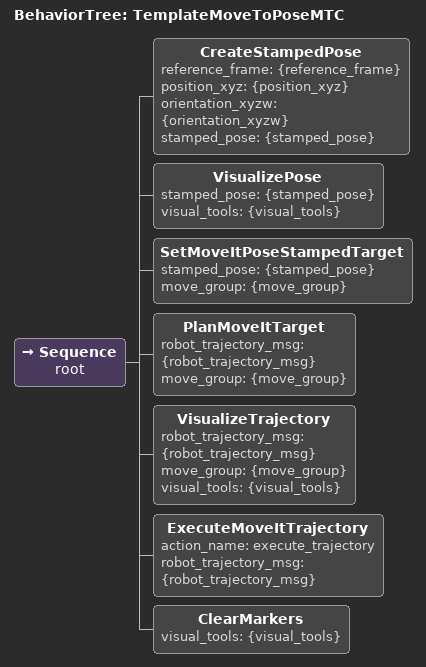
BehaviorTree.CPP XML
<root BTCPP_format="4" >
    <TreeNodeParams>
        <Param name="move_group"/>
        <Param name="position_xyz"/>
        <Param name="orientation_xyzw"/>
        <Param name="reference_frame"/>
        <Param name="visual_tools"/>
    </TreeNodeParams>
     <BehaviorTree ID="TemplateMoveToPoseMTC">
        <Sequence name="root">
            <CreateStampedPose          reference_frame="{reference_frame}" position_xyz="{position_xyz}" orientation_xyzw="{orientation_xyzw}" stamped_pose="{stamped_pose}"/>
            <VisualizePose              stamped_pose="{stamped_pose}" visual_tools="{visual_tools}"/>
            <SetMoveItPoseStampedTarget stamped_pose="{stamped_pose}" move_group="{move_group}"/>
            <PlanMoveItTarget           robot_trajectory_msg="{robot_trajectory_msg}" move_group="{move_group}"/>
            <VisualizeTrajectory        robot_trajectory_msg="{robot_trajectory_msg}" move_group="{move_group}" visual_tools="{visual_tools}"/>
            <ExecuteMoveItTrajectory    action_name="execute_trajectory" robot_trajectory_msg="{robot_trajectory_msg}"/>
            <ClearMarkers               visual_tools="{visual_tools}"/>
        </Sequence>
     </BehaviorTree>
 </root>
